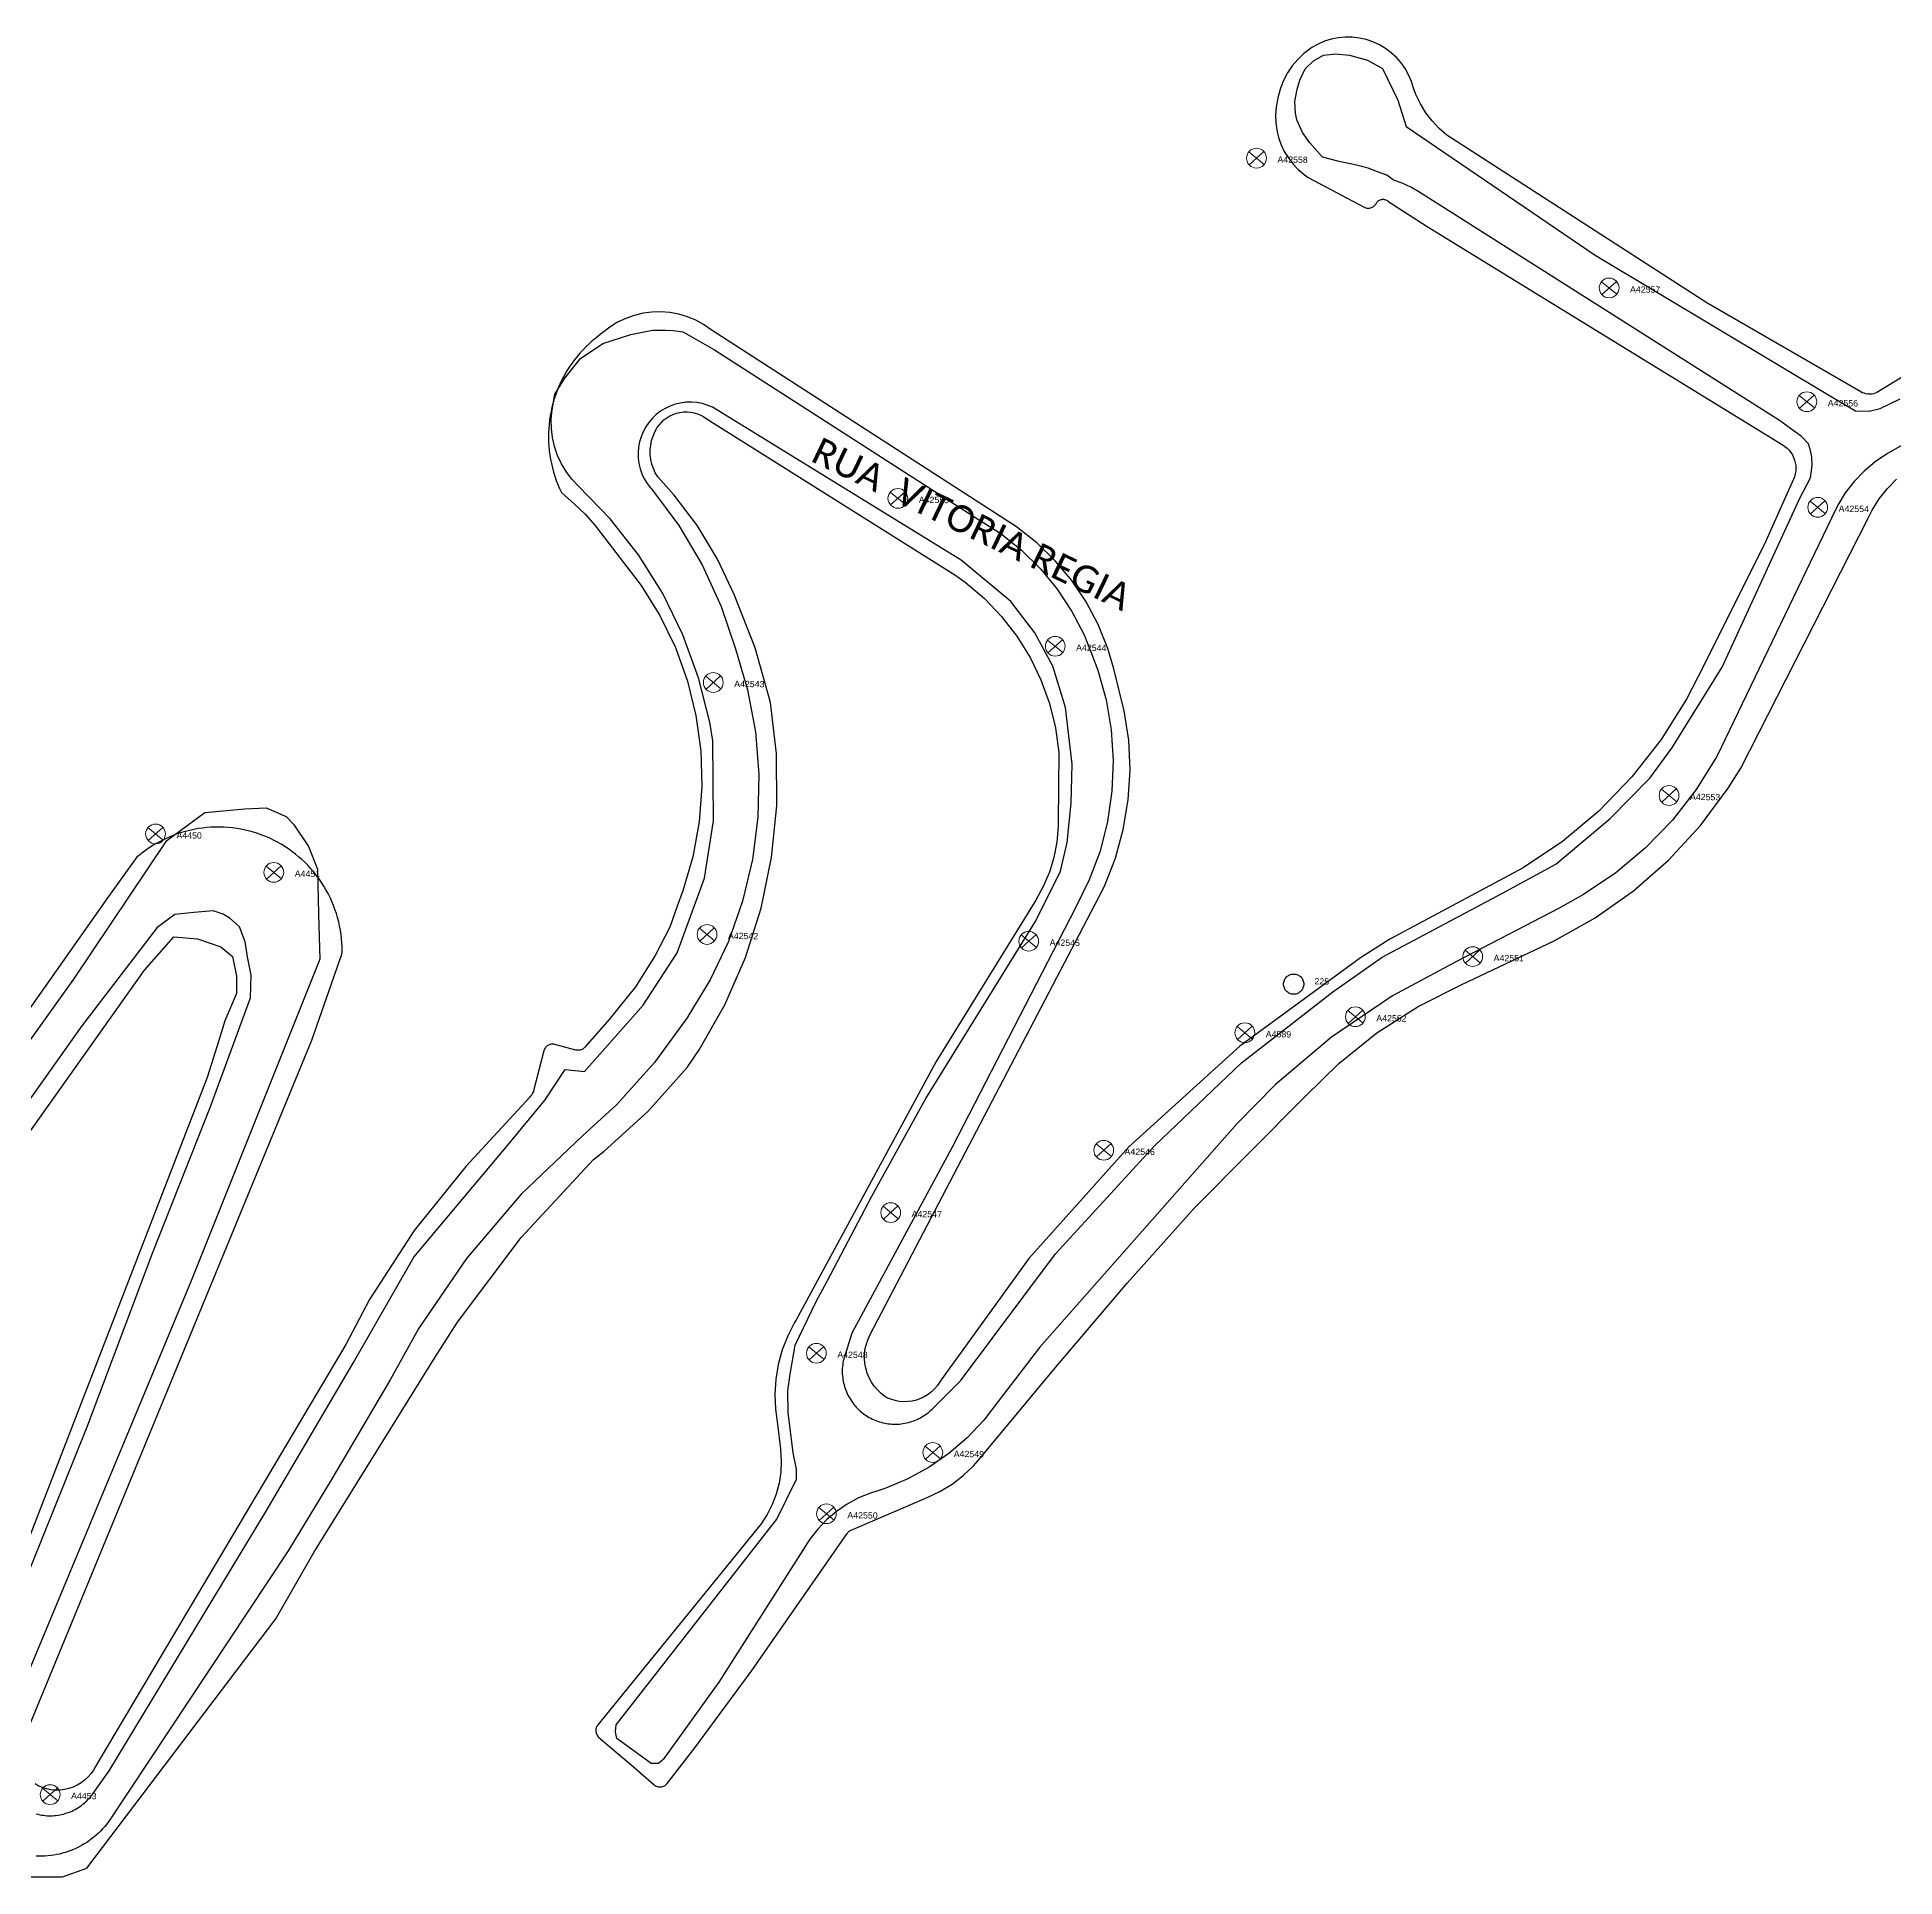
# Model space of a CAD drawing. Header units: millimetres. Extents: x 676447 to 689606, y 7455628 to 7463967.
# Drawn here: x 684648.5 to 684855.3, y 7459117.8 to 7459322.6 of the extents above; entities that cross this region are included whole.
import ezdxf

# ---------------------------------------------------------------- set-up
doc = ezdxf.new("R2010")
doc.units = ezdxf.units.MM
doc.header["$LTSCALE"] = 0.1
doc.header["$MEASUREMENT"] = 0
doc.linetypes.add('PHANTOM2', pattern=[1.25, 0.625, -0.125, 0.125, -0.125, 0.125, -0.125])
doc.layers.add('10.4-Postes', color=1, linetype='Continuous', lineweight=0)
for name, color, linetype in [('Caixas Subterrâneas', 5, 'Continuous'), ('LEGENDAS_INFRAESTRUTURAS', 7, 'Continuous'), ('MUB_MEIOFIO', 7, 'Continuous'), ('MUB_QUADRAS', 7, 'Continuous'), ('MUB_SEGMENTO', 7, 'Continuous'), ('NOS_DE_INFRAESTRUTURA', 7, 'Continuous')]:
    doc.layers.add(name, color=color, linetype=linetype)
doc.styles.add('Legend', font='calibri.ttf')
doc.styles.get("Standard").update_dxf_attribs({"font": 'arial.ttf'})

# ---------------------------------------------------------------- blocks, each defined once
blk = doc.blocks.new('PTPT')
at = {"layer": '10.4-Postes', "color": 1, "linetype": 'PHANTOM2'}
for points in [[(-0.0000079, 0.0000104), (0.0000075, -0.000002)], [(0.000007, 0.0000109), (-0.0000074, -0.0000025)]]:
    blk.add_lwpolyline(points, dxfattribs=at)
at = {"layer": '10.4-Postes', "color": 1}
blk.add_circle((-0.0000002, 0.0000042), 0.00000987, dxfattribs=at)
blk = doc.blocks.new('MHMZ')
at = {"linetype": 'PHANTOM2'}
blk.add_circle((0, 0), 0.0000101, dxfattribs=at)

msp = doc.modelspace()

# ---------------------------------------------------------------- linework, layer by layer
at = {"layer": 'MUB_MEIOFIO', "color": 253, "linetype": 'Continuous'}
for points in [[(684648.38, 7459124.77), (684648.58, 7459124.72), (684648.78, 7459124.67), (684648.98, 7459124.64), (684649.18, 7459124.61), (684649.38, 7459124.58), (684649.58, 7459124.57), (684649.79, 7459124.56), (684649.99, 7459124.56), (684650.19, 7459124.57), (684650.4, 7459124.58), (684650.6, 7459124.6), (684650.8, 7459124.63), (684651, 7459124.66), (684651.2, 7459124.7), (684651.4, 7459124.75), (684651.6, 7459124.8), (684651.79, 7459124.87), (684651.98, 7459124.93), (684652.17, 7459125.01), (684652.36, 7459125.09), (684652.54, 7459125.18), (684652.72, 7459125.27), (684652.9, 7459125.37), (684653.07, 7459125.48), (684653.24, 7459125.59), (684653.41, 7459125.71), (684653.57, 7459125.84), (684653.72, 7459125.97), (684653.88, 7459126.1), (684654.02, 7459126.24), (684654.17, 7459126.39), (684654.3, 7459126.54), (684654.44, 7459126.69), (684654.56, 7459126.85), (684654.68, 7459127.02), (684656.49, 7459129.55), (684673.85, 7459158.27), (684683.69, 7459175.01), (684690.42, 7459186.73), (684700.83, 7459199.18), (684705.02, 7459204.26), (684707.28, 7459207.65), (684709.42, 7459207.42), (684715.93, 7459214.79), (684719.72, 7459220.61), (684722.77, 7459228.93), (684723.79, 7459235.31), (684723.72, 7459244.24), (684723.36, 7459246.29), (684722.12, 7459251.24), (684720.36, 7459256.03), (684718.12, 7459260.61), (684715.41, 7459264.93), (684712.26, 7459268.95), (684708.71, 7459272.61), (684708.01, 7459273.36), (684707.39, 7459274.19), (684706.86, 7459275.07), (684706.42, 7459276), (684706.09, 7459276.98), (684705.85, 7459277.98), (684705.73, 7459279), (684705.71, 7459280.03), (684705.8, 7459281.06), (684706.12, 7459282.83), (684707.22, 7459284.58), (684708.97, 7459286.78), (684711.44, 7459288.46), (684714.57, 7459289.46), (684715.69, 7459289.68), (684716.97, 7459289.94), (684718.47, 7459289.94), (684719.29, 7459289.89), (684720.37, 7459289.74), (684721.04, 7459289.38), (684723.89, 7459287.76), (684753.28, 7459268.88), (684755.77, 7459267.29), (684758.08, 7459265.45), (684760.18, 7459263.37), (684762.05, 7459261.09), (684763.68, 7459258.63), (684765.04, 7459256.01), (684765.87, 7459253.96), (684766.57, 7459252.08), (684767.49, 7459248.8), (684768.06, 7459245.44), (684768.28, 7459242.04), (684768.14, 7459238.63), (684767.65, 7459235.26), (684766.81, 7459231.95), (684765.62, 7459228.76), (684764.11, 7459225.7), (684750.3, 7459198.92), (684739.19, 7459178.3), (684738.23, 7459175.17), (684738.19, 7459174.97), (684738.16, 7459174.77), (684738.14, 7459174.56), (684738.12, 7459174.36), (684738.12, 7459174.15), (684738.12, 7459173.95), (684738.12, 7459173.74), (684738.14, 7459173.54), (684738.16, 7459173.34), (684738.18, 7459173.13), (684738.22, 7459172.93), (684738.26, 7459172.73), (684738.31, 7459172.53), (684738.36, 7459172.33), (684738.43, 7459172.14), (684738.5, 7459171.95), (684738.57, 7459171.76), (684738.66, 7459171.57), (684738.74, 7459171.38), (684738.84, 7459171.2), (684738.94, 7459171.03), (684739.05, 7459170.85), (684739.16, 7459170.68), (684739.28, 7459170.51), (684739.41, 7459170.35), (684739.54, 7459170.2), (684739.67, 7459170.04), (684739.82, 7459169.89), (684739.96, 7459169.75), (684740.11, 7459169.61), (684740.27, 7459169.48), (684740.43, 7459169.35), (684740.6, 7459169.23), (684740.77, 7459169.12), (684740.94, 7459169.01), (684741.12, 7459168.9), (684741.3, 7459168.81), (684741.48, 7459168.72), (684741.67, 7459168.63), (684741.86, 7459168.55), (684742.05, 7459168.48), (684742.24, 7459168.42), (684742.44, 7459168.36), (684742.64, 7459168.31), (684742.84, 7459168.27), (684743.04, 7459168.23), (684743.24, 7459168.2), (684743.44, 7459168.18), (684743.65, 7459168.16), (684743.85, 7459168.15), (684744.06, 7459168.15), (684744.26, 7459168.16), (684744.47, 7459168.17), (684744.67, 7459168.19), (684744.87, 7459168.22), (684745.08, 7459168.25), (684745.28, 7459168.29), (684745.48, 7459168.34), (684745.67, 7459168.4), (684745.87, 7459168.46), (684746.06, 7459168.53), (684746.25, 7459168.6), (684746.44, 7459168.68), (684746.62, 7459168.77), (684746.81, 7459168.87), (684746.98, 7459168.97), (684747.16, 7459169.08), (684747.33, 7459169.19), (684747.5, 7459169.31), (684747.66, 7459169.43), (684747.82, 7459169.56), (684747.97, 7459169.7), (684748.12, 7459169.84), (684751.29, 7459172.97), (684761.84, 7459187.11), (684772.86, 7459199.13), (684782.56, 7459208.37), (684792.74, 7459216.29), (684798.22, 7459220.15), (684811.62, 7459227.26), (684817.56, 7459230.48), (684823.6, 7459235.56), (684828.01, 7459240.06), (684830.49, 7459243.42), (684836.07, 7459252.41), (684844.72, 7459271.24), (684845.92, 7459273.5), (684846.11, 7459274.87), (684846.06, 7459275.79), (684845.92, 7459276.53), (684845.69, 7459277.27), (684844.91, 7459278.09), (684842.47, 7459279.88), (684802.3, 7459305.35), (684801.41, 7459305.87), (684800.46, 7459306.29), (684799.48, 7459306.62), (684798.76, 7459307.2), (684797.69, 7459307.57), (684796.68, 7459307.99), (684795.37, 7459308.31), (684793.44, 7459308.73), (684791.59, 7459309.19), (684790.16, 7459310.81), (684789.37, 7459311.96), (684788.72, 7459313.35), (684788.59, 7459314.09), (684788.49, 7459315.38), (684788.77, 7459316.77), (684789.05, 7459317.78), (684789.65, 7459319.03), (684790.58, 7459319.91), (684791.68, 7459320.56), (684793.07, 7459320.7), (684794.59, 7459320.56), (684796.58, 7459320), (684798.25, 7459319.08), (684799.96, 7459315.56), (684800.89, 7459312.61), (684821.92, 7459298.29), (684848.39, 7459282.43), (684850.94, 7459280.96), (684852.46, 7459280.91), (684853.66, 7459281.23), (684855.88, 7459282.3)], [(684865.85, 7459282.58), (684854.73, 7459276.36), (684854.47, 7459276.2), (684853.13, 7459275.3), (684851.9, 7459274.26), (684850.78, 7459273.1), (684849.79, 7459271.83), (684848.94, 7459270.46), (684848.24, 7459269.01), (684835.49, 7459242.49), (684833.2, 7459238.82), (684830.54, 7459235.41), (684827.54, 7459232.3), (684824.23, 7459229.52), (684820.65, 7459227.1), (684817.94, 7459225.6), (684806.59, 7459219.71), (684799.37, 7459215.84), (684792.6, 7459211.23), (684786.35, 7459205.95), (684782.08, 7459201.61), (684760.08, 7459176.69), (684753.87, 7459168.61), (684752.03, 7459166.65), (684749.99, 7459164.9), (684747.79, 7459163.36), (684745.43, 7459162.07), (684742.95, 7459161.03), (684742.31, 7459160.81), (684741.26, 7459160.49), (684739.93, 7459159.94), (684738.66, 7459159.26), (684737.47, 7459158.45), (684736.37, 7459157.52), (684735.38, 7459156.48), (684734.5, 7459155.34), (684724.36, 7459139.43), (684718.19, 7459130.84), (684717.67, 7459130.39), (684716.84, 7459130.39), (684713, 7459133.17), (684712.85, 7459133.92), (684712.93, 7459134.67), (684730.82, 7459157.58), (684733, 7459162.03), (684733, 7459163.15), (684732.63, 7459164.96), (684732.1, 7459169.46), (684732.04, 7459171.88), (684732.33, 7459173.73), (684732.88, 7459176.93), (684735.22, 7459181.81), (684736.42, 7459184.07), (684741.42, 7459193.53), (684747.41, 7459204.4), (684759.65, 7459224.19), (684762.42, 7459229.72), (684763.16, 7459232.91), (684763.59, 7459237.27), (684763.7, 7459241.63), (684762.95, 7459247.95), (684761.57, 7459252.52), (684759.55, 7459256.24), (684756.88, 7459259.75), (684751.34, 7459264.34), (684723.65, 7459281.36), (684723.09, 7459281.59), (684722.51, 7459281.76), (684721.92, 7459281.88), (684721.31, 7459281.92), (684720.71, 7459281.91), (684720.11, 7459281.83), (684719.52, 7459281.69), (684718.95, 7459281.49), (684718.4, 7459281.23), (684717.89, 7459280.91), (684717.4, 7459280.54), (684716.97, 7459280.13), (684716.57, 7459279.67), (684716.23, 7459279.17), (684715.94, 7459278.64), (684715.71, 7459278.08), (684715.53, 7459277.5), (684715.42, 7459276.9), (684715.38, 7459276.3), (684715.39, 7459275.7), (684715.47, 7459275.1), (684715.61, 7459274.51), (684715.81, 7459273.94), (684716.07, 7459273.39), (684716.39, 7459272.87), (684716.75, 7459272.39), (684716.86, 7459272.27), (684719.9, 7459268.19), (684722.5, 7459263.81), (684724.62, 7459259.18), (684726.22, 7459254.46), (684727.58, 7459249.9), (684728.46, 7459245.23), (684728.84, 7459240.49), (684728.73, 7459235.73), (684728.12, 7459231.02), (684727.02, 7459226.39), (684725.44, 7459221.9), (684723.41, 7459217.6), (684720.93, 7459213.54), (684720.91, 7459213.51), (684717.21, 7459208.42), (684713, 7459203.74), (684709.16, 7459200.22), (684702.36, 7459193.74), (684696.28, 7459186.58), (684690.98, 7459178.83), (684687.76, 7459173.08), (684681.14, 7459161.82), (684676.43, 7459154.06), (684656.58, 7459124.12), (684656.39, 7459123.85), (684656.19, 7459123.59), (684655.98, 7459123.33), (684655.76, 7459123.09), (684655.53, 7459122.85), (684655.29, 7459122.62), (684655.05, 7459122.4), (684654.79, 7459122.18), (684654.53, 7459121.98), (684654.27, 7459121.78), (684654, 7459121.6), (684653.72, 7459121.42), (684653.43, 7459121.26), (684653.14, 7459121.1), (684652.84, 7459120.95), (684652.54, 7459120.82), (684652.24, 7459120.69), (684651.93, 7459120.58), (684651.61, 7459120.48), (684651.3, 7459120.38), (684650.98, 7459120.3), (684650.65, 7459120.23), (684650.33, 7459120.17), (684650, 7459120.13), (684649.67, 7459120.09), (684649.34, 7459120.07), (684649.01, 7459120.05), (684648.68, 7459120.05), (684648.35, 7459120.06)], [(684637.5, 7459196.66), (684652.55, 7459217.7), (684662.92, 7459233.13), (684667.16, 7459236.24), (684671.59, 7459236.64), (684673.96, 7459236.77), (684676.19, 7459235.8), (684677.02, 7459234.96), (684678.69, 7459232.46), (684679.67, 7459229.95), (684679.81, 7459224.94), (684679.95, 7459219.92), (684665.61, 7459184.1), (684645.1, 7459134.8)], [(684646.7, 7459149.59), (684654.03, 7459167.86), (684661.31, 7459187.18), (684667.72, 7459203.41), (684672.24, 7459215.62), (684672.29, 7459218.14), (684671.91, 7459220.18), (684671.62, 7459221.84), (684671.01, 7459223.5), (684669.96, 7459224.45), (684669.2, 7459224.93), (684668.06, 7459225.31), (684665.92, 7459225.12), (684663.82, 7459224.88), (684661.83, 7459223.46), (684653.45, 7459212.5), (684643.82, 7459199)]]:
    msp.add_lwpolyline(points, dxfattribs=at)
at = {"layer": 'MUB_MEIOFIO', "linetype": 'Continuous'}
for points in [[(684648.38, 7459124.77), (684648.58, 7459124.72), (684648.78, 7459124.67), (684648.98, 7459124.64), (684649.18, 7459124.61), (684649.38, 7459124.58), (684649.58, 7459124.57), (684649.79, 7459124.56), (684649.99, 7459124.56), (684650.19, 7459124.57), (684650.4, 7459124.58), (684650.6, 7459124.6), (684650.8, 7459124.63), (684651, 7459124.66), (684651.2, 7459124.7), (684651.4, 7459124.75), (684651.6, 7459124.8), (684651.79, 7459124.87), (684651.98, 7459124.93), (684652.17, 7459125.01), (684652.36, 7459125.09), (684652.54, 7459125.18), (684652.72, 7459125.27), (684652.9, 7459125.37), (684653.07, 7459125.48), (684653.24, 7459125.59), (684653.41, 7459125.71), (684653.57, 7459125.84), (684653.72, 7459125.97), (684653.88, 7459126.1), (684654.02, 7459126.24), (684654.17, 7459126.39), (684654.3, 7459126.54), (684654.44, 7459126.69), (684654.56, 7459126.85), (684654.68, 7459127.02), (684656.49, 7459129.55), (684673.85, 7459158.27), (684683.69, 7459175.01), (684690.42, 7459186.73), (684700.83, 7459199.18), (684705.02, 7459204.26), (684707.28, 7459207.65), (684709.42, 7459207.42), (684715.93, 7459214.79), (684719.72, 7459220.61), (684722.77, 7459228.93), (684723.79, 7459235.31), (684723.72, 7459244.24), (684723.36, 7459246.29), (684722.12, 7459251.24), (684720.36, 7459256.03), (684718.12, 7459260.61), (684715.41, 7459264.93), (684712.26, 7459268.95), (684708.71, 7459272.61), (684708.01, 7459273.36), (684707.39, 7459274.19), (684706.86, 7459275.07), (684706.42, 7459276), (684706.09, 7459276.98), (684705.85, 7459277.98), (684705.73, 7459279), (684705.71, 7459280.03), (684705.8, 7459281.06), (684706.12, 7459282.83), (684707.22, 7459284.58), (684708.97, 7459286.78), (684711.44, 7459288.46), (684714.57, 7459289.46), (684715.69, 7459289.68), (684716.97, 7459289.94), (684718.47, 7459289.94), (684719.29, 7459289.89), (684720.37, 7459289.74), (684721.04, 7459289.38), (684723.89, 7459287.76), (684753.28, 7459268.88), (684755.77, 7459267.29), (684758.08, 7459265.45), (684760.18, 7459263.37), (684762.05, 7459261.09), (684763.68, 7459258.63), (684765.04, 7459256.01), (684765.87, 7459253.96), (684766.57, 7459252.08), (684767.49, 7459248.8), (684768.06, 7459245.44), (684768.28, 7459242.04), (684768.14, 7459238.63), (684767.65, 7459235.26), (684766.81, 7459231.95), (684765.62, 7459228.76), (684764.11, 7459225.7), (684750.3, 7459198.92), (684739.19, 7459178.3), (684738.23, 7459175.17), (684738.19, 7459174.97), (684738.16, 7459174.77), (684738.14, 7459174.56), (684738.12, 7459174.36), (684738.12, 7459174.15), (684738.12, 7459173.95), (684738.12, 7459173.74), (684738.14, 7459173.54), (684738.16, 7459173.34), (684738.18, 7459173.13), (684738.22, 7459172.93), (684738.26, 7459172.73), (684738.31, 7459172.53), (684738.36, 7459172.33), (684738.43, 7459172.14), (684738.5, 7459171.95), (684738.57, 7459171.76), (684738.66, 7459171.57), (684738.74, 7459171.38), (684738.84, 7459171.2), (684738.94, 7459171.03), (684739.05, 7459170.85), (684739.16, 7459170.68), (684739.28, 7459170.51), (684739.41, 7459170.35), (684739.54, 7459170.2), (684739.67, 7459170.04), (684739.82, 7459169.89), (684739.96, 7459169.75), (684740.11, 7459169.61), (684740.27, 7459169.48), (684740.43, 7459169.35), (684740.6, 7459169.23), (684740.77, 7459169.12), (684740.94, 7459169.01), (684741.12, 7459168.9), (684741.3, 7459168.81), (684741.48, 7459168.72), (684741.67, 7459168.63), (684741.86, 7459168.55), (684742.05, 7459168.48), (684742.24, 7459168.42), (684742.44, 7459168.36), (684742.64, 7459168.31), (684742.84, 7459168.27), (684743.04, 7459168.23), (684743.24, 7459168.2), (684743.44, 7459168.18), (684743.65, 7459168.16), (684743.85, 7459168.15), (684744.06, 7459168.15), (684744.26, 7459168.16), (684744.47, 7459168.17), (684744.67, 7459168.19), (684744.87, 7459168.22), (684745.08, 7459168.25), (684745.28, 7459168.29), (684745.48, 7459168.34), (684745.67, 7459168.4), (684745.87, 7459168.46), (684746.06, 7459168.53), (684746.25, 7459168.6), (684746.44, 7459168.68), (684746.62, 7459168.77), (684746.81, 7459168.87), (684746.98, 7459168.97), (684747.16, 7459169.08), (684747.33, 7459169.19), (684747.5, 7459169.31), (684747.66, 7459169.43), (684747.82, 7459169.56), (684747.97, 7459169.7), (684748.12, 7459169.84), (684751.29, 7459172.97), (684761.84, 7459187.11), (684772.86, 7459199.13), (684782.56, 7459208.37), (684792.74, 7459216.29), (684798.22, 7459220.15), (684811.62, 7459227.26), (684817.56, 7459230.48), (684823.6, 7459235.56), (684828.01, 7459240.06), (684830.49, 7459243.42), (684836.07, 7459252.41), (684844.72, 7459271.24), (684845.92, 7459273.5), (684846.11, 7459274.87), (684846.06, 7459275.79), (684845.92, 7459276.53), (684845.69, 7459277.27), (684844.91, 7459278.09), (684842.47, 7459279.88), (684802.3, 7459305.35), (684801.41, 7459305.87), (684800.46, 7459306.29), (684799.48, 7459306.62), (684798.76, 7459307.2), (684797.69, 7459307.57), (684796.68, 7459307.99), (684795.37, 7459308.31), (684793.44, 7459308.73), (684791.59, 7459309.19), (684790.16, 7459310.81), (684789.37, 7459311.96), (684788.72, 7459313.35), (684788.59, 7459314.09), (684788.49, 7459315.38), (684788.77, 7459316.77), (684789.05, 7459317.78), (684789.65, 7459319.03), (684790.58, 7459319.91), (684791.68, 7459320.56), (684793.07, 7459320.7), (684794.59, 7459320.56), (684796.58, 7459320), (684798.25, 7459319.08), (684799.96, 7459315.56), (684800.89, 7459312.61), (684821.92, 7459298.29), (684848.39, 7459282.43), (684850.94, 7459280.96), (684852.46, 7459280.91), (684853.66, 7459281.23), (684855.88, 7459282.3)], [(684865.85, 7459282.58), (684854.73, 7459276.36), (684854.47, 7459276.2), (684853.13, 7459275.3), (684851.9, 7459274.26), (684850.78, 7459273.1), (684849.79, 7459271.83), (684848.94, 7459270.46), (684848.24, 7459269.01), (684835.49, 7459242.49), (684833.2, 7459238.82), (684830.54, 7459235.41), (684827.54, 7459232.3), (684824.23, 7459229.52), (684820.65, 7459227.1), (684817.94, 7459225.6), (684806.59, 7459219.71), (684799.37, 7459215.84), (684792.6, 7459211.23), (684786.35, 7459205.95), (684782.08, 7459201.61), (684760.08, 7459176.69), (684753.87, 7459168.61), (684752.03, 7459166.65), (684749.99, 7459164.9), (684747.79, 7459163.36), (684745.43, 7459162.07), (684742.95, 7459161.03), (684742.31, 7459160.81), (684741.26, 7459160.49), (684739.93, 7459159.94), (684738.66, 7459159.26), (684737.47, 7459158.45), (684736.37, 7459157.52), (684735.38, 7459156.48), (684734.5, 7459155.34), (684724.36, 7459139.43), (684718.19, 7459130.84), (684717.67, 7459130.39), (684716.84, 7459130.39), (684713, 7459133.17), (684712.85, 7459133.92), (684712.93, 7459134.67), (684730.82, 7459157.58), (684733, 7459162.03), (684733, 7459163.15), (684732.63, 7459164.96), (684732.1, 7459169.46), (684732.04, 7459171.88), (684732.33, 7459173.73), (684732.88, 7459176.93), (684735.22, 7459181.81), (684736.42, 7459184.07), (684741.42, 7459193.53), (684747.41, 7459204.4), (684759.65, 7459224.19), (684762.42, 7459229.72), (684763.16, 7459232.91), (684763.59, 7459237.27), (684763.7, 7459241.63), (684762.95, 7459247.95), (684761.57, 7459252.52), (684759.55, 7459256.24), (684756.88, 7459259.75), (684751.34, 7459264.34), (684723.65, 7459281.36), (684723.09, 7459281.59), (684722.51, 7459281.76), (684721.92, 7459281.88), (684721.31, 7459281.92), (684720.71, 7459281.91), (684720.11, 7459281.83), (684719.52, 7459281.69), (684718.95, 7459281.49), (684718.4, 7459281.23), (684717.89, 7459280.91), (684717.4, 7459280.54), (684716.97, 7459280.13), (684716.57, 7459279.67), (684716.23, 7459279.17), (684715.94, 7459278.64), (684715.71, 7459278.08), (684715.53, 7459277.5), (684715.42, 7459276.9), (684715.38, 7459276.3), (684715.39, 7459275.7), (684715.47, 7459275.1), (684715.61, 7459274.51), (684715.81, 7459273.94), (684716.07, 7459273.39), (684716.39, 7459272.87), (684716.75, 7459272.39), (684716.86, 7459272.27), (684719.9, 7459268.19), (684722.5, 7459263.81), (684724.62, 7459259.18), (684726.22, 7459254.46), (684727.58, 7459249.9), (684728.46, 7459245.23), (684728.84, 7459240.49), (684728.73, 7459235.73), (684728.12, 7459231.02), (684727.02, 7459226.39), (684725.44, 7459221.9), (684723.41, 7459217.6), (684720.93, 7459213.54), (684720.91, 7459213.51), (684717.21, 7459208.42), (684713, 7459203.74), (684709.16, 7459200.22), (684702.36, 7459193.74), (684696.28, 7459186.58), (684690.98, 7459178.83), (684687.76, 7459173.08), (684681.14, 7459161.82), (684676.43, 7459154.06), (684656.58, 7459124.12), (684656.39, 7459123.85), (684656.19, 7459123.59), (684655.98, 7459123.33), (684655.76, 7459123.09), (684655.53, 7459122.85), (684655.29, 7459122.62), (684655.05, 7459122.4), (684654.79, 7459122.18), (684654.53, 7459121.98), (684654.27, 7459121.78), (684654, 7459121.6), (684653.72, 7459121.42), (684653.43, 7459121.26), (684653.14, 7459121.1), (684652.84, 7459120.95), (684652.54, 7459120.82), (684652.24, 7459120.69), (684651.93, 7459120.58), (684651.61, 7459120.48), (684651.3, 7459120.38), (684650.98, 7459120.3), (684650.65, 7459120.23), (684650.33, 7459120.17), (684650, 7459120.13), (684649.67, 7459120.09), (684649.34, 7459120.07), (684649.01, 7459120.05), (684648.68, 7459120.05), (684648.35, 7459120.06)], [(684637.5, 7459196.66), (684652.55, 7459217.7), (684662.92, 7459233.13), (684667.16, 7459236.24), (684671.59, 7459236.64), (684673.96, 7459236.77), (684676.19, 7459235.8), (684677.02, 7459234.96), (684678.69, 7459232.46), (684679.67, 7459229.95), (684679.81, 7459224.94), (684679.95, 7459219.92), (684665.61, 7459184.1), (684645.1, 7459134.8)], [(684646.7, 7459149.59), (684654.03, 7459167.86), (684661.31, 7459187.18), (684667.72, 7459203.41), (684672.24, 7459215.62), (684672.29, 7459218.14), (684671.91, 7459220.18), (684671.62, 7459221.84), (684671.01, 7459223.5), (684669.96, 7459224.45), (684669.2, 7459224.93), (684668.06, 7459225.31), (684665.92, 7459225.12), (684663.82, 7459224.88), (684661.83, 7459223.46), (684653.45, 7459212.5), (684643.82, 7459199)]]:
    msp.add_lwpolyline(points, dxfattribs=at)
at = {"layer": 'MUB_QUADRAS', "linetype": 'Continuous'}
for points in [[(684853.31, 7459282.99), (684853.12, 7459282.91), (684852.91, 7459282.86), (684852.71, 7459282.82), (684852.5, 7459282.81), (684852.29, 7459282.82), (684852.08, 7459282.86), (684851.88, 7459282.91), (684851.68, 7459282.98), (684851.5, 7459283.08), (684834.56, 7459292.86), (684834.48, 7459292.91), (684805.44, 7459311.65), (684804.57, 7459312.4), (684803.78, 7459313.24), (684803.08, 7459314.15), (684802.48, 7459315.14), (684801.98, 7459316.18), (684801.72, 7459316.89), (684801.49, 7459317.64), (684801.17, 7459318.37), (684800.79, 7459319.06), (684800.33, 7459319.7), (684799.81, 7459320.29), (684799.23, 7459320.83), (684798.6, 7459321.3), (684797.92, 7459321.7), (684797.2, 7459322.03), (684796.46, 7459322.28), (684795.69, 7459322.46), (684794.9, 7459322.55), (684794.11, 7459322.56), (684793.33, 7459322.49), (684792.55, 7459322.33), (684791.8, 7459322.1), (684791.08, 7459321.78), (684790.39, 7459321.4), (684789.75, 7459320.94), (684789.5, 7459320.74), (684788.82, 7459320.08), (684788.22, 7459319.36), (684787.69, 7459318.58), (684787.25, 7459317.74), (684786.9, 7459316.87), (684786.64, 7459315.96), (684786.56, 7459315.59), (684786.41, 7459314.75), (684786.34, 7459313.91), (684786.37, 7459313.06), (684786.48, 7459312.22), (684786.68, 7459311.39), (684786.97, 7459310.59), (684787.33, 7459309.83), (684787.78, 7459309.11), (684788.3, 7459308.43), (684788.88, 7459307.82), (684789.53, 7459307.27), (684789.98, 7459306.95), (684796.21, 7459303.64), (684796.31, 7459303.59), (684796.41, 7459303.56), (684796.51, 7459303.53), (684796.61, 7459303.52), (684796.72, 7459303.52), (684796.82, 7459303.53), (684796.93, 7459303.55), (684797.03, 7459303.58), (684797.12, 7459303.62), (684797.21, 7459303.67), (684797.3, 7459303.73), (684797.38, 7459303.8), (684797.45, 7459303.88), (684797.51, 7459303.96), (684797.57, 7459304.05), (684797.58, 7459304.08), (684797.61, 7459304.13), (684797.66, 7459304.2), (684797.72, 7459304.27), (684797.79, 7459304.32), (684797.86, 7459304.37), (684797.93, 7459304.42), (684798.01, 7459304.45), (684798.1, 7459304.48), (684798.18, 7459304.5), (684798.27, 7459304.51), (684798.36, 7459304.51), (684798.45, 7459304.5), (684798.53, 7459304.48), (684798.62, 7459304.45), (684798.7, 7459304.41), (684798.77, 7459304.37), (684798.84, 7459304.32), (684798.85, 7459304.31), (684803.24, 7459301.49), (684842.86, 7459277.12), (684843.05, 7459276.99), (684843.3, 7459276.79), (684843.52, 7459276.57), (684843.72, 7459276.32), (684843.89, 7459276.06), (684844.03, 7459275.78), (684844.14, 7459275.48), (684844.22, 7459275.18), (684844.27, 7459274.87), (684844.29, 7459274.56), (684844.27, 7459274.24), (684844.22, 7459273.93), (684844.14, 7459273.63), (684844.02, 7459273.34), (684840.76, 7459266.06), (684833.42, 7459251.39), (684832.11, 7459248.86), (684829.3, 7459244.37), (684826.03, 7459240.21), (684822.35, 7459236.41), (684818.3, 7459233.02), (684813.91, 7459230.07), (684799.09, 7459222.13), (684795.82, 7459220.05), (684782.36, 7459210.22), (684770, 7459199.03), (684758.88, 7459186.61), (684749.12, 7459173.1), (684748.98, 7459172.85), (684748.7, 7459172.45), (684748.39, 7459172.09), (684748.04, 7459171.75), (684747.66, 7459171.46), (684747.25, 7459171.21), (684746.82, 7459171), (684746.36, 7459170.84), (684745.9, 7459170.73), (684745.42, 7459170.67), (684744.94, 7459170.65), (684744.46, 7459170.69), (684743.99, 7459170.78), (684743.52, 7459170.92), (684743.08, 7459171.1), (684742.86, 7459171.25), (684742.43, 7459171.58), (684742.03, 7459171.97), (684741.67, 7459172.39), (684741.35, 7459172.84), (684741.09, 7459173.33), (684740.88, 7459173.84), (684740.73, 7459174.37), (684740.63, 7459174.92), (684740.58, 7459175.47), (684740.6, 7459176.02), (684740.67, 7459176.57), (684740.8, 7459177.11), (684740.99, 7459177.63), (684741.23, 7459178.13), (684766.25, 7459225.96), (684767.3, 7459228.06), (684768.52, 7459231.15), (684769.4, 7459234.36), (684769.95, 7459237.64), (684770.15, 7459240.96), (684770, 7459244.28), (684769.51, 7459247.57), (684768.35, 7459252.24), (684767.68, 7459254.5), (684766.61, 7459257.16), (684765.26, 7459259.69), (684763.66, 7459262.07), (684761.82, 7459264.27), (684759.76, 7459266.26), (684757.5, 7459268.03), (684723.51, 7459289.99), (684722.68, 7459290.56), (684721.8, 7459291.04), (684720.87, 7459291.42), (684719.91, 7459291.71), (684718.93, 7459291.89), (684717.92, 7459291.97), (684716.92, 7459291.95), (684715.93, 7459291.82), (684714.95, 7459291.58), (684714, 7459291.25), (684713.1, 7459290.82), (684712.24, 7459290.29), (684711.44, 7459289.68), (684711.16, 7459289.44), (684710.66, 7459289.05), (684710.28, 7459288.74), (684709.92, 7459288.42), (684709.57, 7459288.08), (684709.23, 7459287.73), (684708.9, 7459287.37), (684708.58, 7459287), (684708.28, 7459286.61), (684707.99, 7459286.22), (684707.72, 7459285.82), (684707.46, 7459285.41), (684707.21, 7459284.99), (684706.98, 7459284.56), (684706.76, 7459284.12), (684706.56, 7459283.68), (684706.38, 7459283.22), (684706.21, 7459282.77), (684706.05, 7459282.31), (684705.91, 7459281.84), (684705.79, 7459281.37), (684705.69, 7459280.89), (684705.6, 7459280.41), (684705.52, 7459279.93), (684705.47, 7459279.44), (684705.43, 7459278.96), (684705.41, 7459278.47), (684705.4, 7459277.98), (684705.41, 7459277.49), (684705.44, 7459277.01), (684705.49, 7459276.52), (684705.55, 7459276.04), (684705.63, 7459275.56), (684705.73, 7459275.08), (684705.84, 7459274.6), (684705.97, 7459274.13), (684706.11, 7459273.67), (684706.27, 7459273.21), (684706.45, 7459272.75), (684706.64, 7459272.31), (684706.85, 7459271.86), (684708.3, 7459270.56), (684709.5, 7459269.45), (684710.58, 7459268.23), (684710.94, 7459267.76), (684715.72, 7459261.53), (684717.81, 7459258.17), (684719.53, 7459254.6), (684720.87, 7459250.88), (684721.82, 7459247.03), (684722.35, 7459243.11), (684722.48, 7459239.15), (684722.19, 7459235.2), (684721.49, 7459231.31), (684720.38, 7459227.51), (684719.75, 7459225.82), (684718.91, 7459223.49), (684717.28, 7459220.32), (684715.08, 7459216.84), (684712.16, 7459213.2), (684709.46, 7459210.11), (684709.39, 7459210.03), (684709.31, 7459209.97), (684709.22, 7459209.91), (684709.13, 7459209.86), (684709.03, 7459209.82), (684708.93, 7459209.79), (684708.83, 7459209.77), (684708.72, 7459209.77), (684708.62, 7459209.77), (684708.51, 7459209.79), (684708.45, 7459209.8), (684706.12, 7459210.42), (684706.01, 7459210.44), (684705.91, 7459210.45), (684705.8, 7459210.45), (684705.7, 7459210.44), (684705.6, 7459210.42), (684705.5, 7459210.39), (684705.4, 7459210.34), (684705.31, 7459210.29), (684705.23, 7459210.23), (684705.15, 7459210.16), (684705.08, 7459210.08), (684705.02, 7459210), (684704.97, 7459209.91), (684704.92, 7459209.81), (684704.89, 7459209.71), (684704.89, 7459209.7), (684703.79, 7459205.4), (684703.72, 7459205.2), (684703.64, 7459205.01), (684703.54, 7459204.82), (684703.42, 7459204.65), (684703.32, 7459204.54), (684696.22, 7459196.83), (684690.46, 7459189.71), (684685.49, 7459182.03), (684682.83, 7459177.04), (684655, 7459130.1), (684654.98, 7459130.06), (684654.74, 7459129.63), (684654.45, 7459129.22), (684654.12, 7459128.85), (684653.76, 7459128.51), (684653.36, 7459128.21), (684652.93, 7459127.96), (684652.47, 7459127.75), (684652, 7459127.59), (684651.51, 7459127.48), (684651.02, 7459127.42), (684650.52, 7459127.41), (684650.02, 7459127.46), (684649.53, 7459127.55), (684649.06, 7459127.7), (684648.6, 7459127.9), (684648.59, 7459127.91), (684648.24, 7459128.13)], [(684857.44, 7459285.53), (684853.31, 7459282.99)], [(684646.95, 7459117.76), (684648.69, 7459117.76), (684651.3, 7459117.76), (684654.01, 7459118.72), (684675.05, 7459146.5), (684679.28, 7459153.85), (684692.71, 7459175.51), (684695.28, 7459179.51), (684702.37, 7459188.95), (684710.41, 7459197.6), (684711.61, 7459198.55), (684716.48, 7459202.95), (684720.86, 7459207.84), (684722.18, 7459209.81), (684725.03, 7459214.82), (684727.34, 7459220.11), (684729.09, 7459225.6), (684730.25, 7459231.25), (684730.82, 7459236.99), (684730.78, 7459242.76), (684730.14, 7459248.49), (684728.43, 7459254.59), (684726.08, 7459260.53), (684724.24, 7459264.44), (684722, 7459268.14), (684719.38, 7459271.59), (684717.57, 7459273.6), (684717.3, 7459274.05), (684717.08, 7459274.54), (684716.92, 7459275.04), (684716.8, 7459275.55), (684716.74, 7459276.08), (684716.74, 7459276.6), (684716.79, 7459277.13), (684716.89, 7459277.65), (684717.05, 7459278.15), (684717.26, 7459278.63), (684717.52, 7459279.09), (684717.71, 7459279.37), (684717.97, 7459279.67), (684718.26, 7459279.95), (684718.57, 7459280.19), (684718.91, 7459280.39), (684719.27, 7459280.57), (684719.65, 7459280.7), (684720.03, 7459280.79), (684720.43, 7459280.84), (684720.83, 7459280.85), (684721.22, 7459280.82), (684721.61, 7459280.75), (684721.99, 7459280.63), (684722.36, 7459280.48), (684722.71, 7459280.29), (684722.97, 7459280.12), (684750.66, 7459262.71), (684751.81, 7459261.88), (684753.94, 7459260.08), (684755.86, 7459258.07), (684757.56, 7459255.87), (684759.03, 7459253.51), (684760.23, 7459251), (684761.17, 7459248.38), (684761.84, 7459245.68), (684762.21, 7459242.92), (684762.16, 7459235.22), (684762.15, 7459234.69), (684762, 7459232.96), (684761.67, 7459231.25), (684761.17, 7459229.59), (684760.49, 7459227.99), (684759.65, 7459226.47), (684748.57, 7459208.54), (684732.96, 7459179.71), (684732.81, 7459179.46), (684732.04, 7459177.98), (684731.43, 7459176.42), (684730.98, 7459174.81), (684730.7, 7459173.16), (684730.6, 7459171.49), (684730.67, 7459169.82), (684730.92, 7459168.17), (684731.24, 7459165.4), (684731.25, 7459165.3), (684731.32, 7459164.05), (684731.26, 7459162.81), (684731.07, 7459161.57), (684730.75, 7459160.37), (684730.31, 7459159.2), (684729.75, 7459158.09), (684729.07, 7459157.04), (684710.89, 7459134.68), (684710.85, 7459134.62), (684710.79, 7459134.53), (684710.75, 7459134.44), (684710.71, 7459134.34), (684710.69, 7459134.24), (684710.67, 7459134.13), (684710.67, 7459134.03), (684710.68, 7459133.92), (684710.7, 7459133.82), (684710.73, 7459133.72), (684710.77, 7459133.62), (684710.82, 7459133.53), (684710.87, 7459133.44), (684710.94, 7459133.36), (684711.02, 7459133.29), (684714.82, 7459130.04), (684717.18, 7459128.01), (684717.22, 7459127.97), (684717.31, 7459127.91), (684717.4, 7459127.86), (684717.5, 7459127.82), (684717.6, 7459127.79), (684717.7, 7459127.77), (684717.8, 7459127.77), (684717.91, 7459127.77), (684718.01, 7459127.78), (684718.11, 7459127.81), (684718.21, 7459127.84), (684718.31, 7459127.89), (684718.4, 7459127.94), (684718.48, 7459128), (684718.56, 7459128.08), (684718.62, 7459128.15), (684721.68, 7459132.11), (684727.97, 7459140.61), (684738.67, 7459156), (684738.69, 7459156.03), (684738.75, 7459156.11), (684738.83, 7459156.19), (684738.91, 7459156.25), (684739, 7459156.31), (684739.09, 7459156.35), (684747.57, 7459159.98), (684748.99, 7459160.66), (684750.34, 7459161.48), (684751.59, 7459162.44), (684752.73, 7459163.52), (684753.76, 7459164.72), (684753.97, 7459165), (684761.84, 7459174.47), (684769.83, 7459183.85), (684777.33, 7459192.24), (684789.64, 7459204.63), (684793.39, 7459208.32), (684797.64, 7459211.71), (684802.23, 7459214.64), (684807.09, 7459217.08), (684817.39, 7459221.96), (684821.94, 7459224.51), (684826.19, 7459227.52), (684830.11, 7459230.95), (684833.65, 7459234.78), (684836.76, 7459238.96), (684838.17, 7459241.19), (684852.32, 7459269), (684852.79, 7459269.92), (684853.57, 7459271.16), (684854.48, 7459272.3), (684855.5, 7459273.35)], [(684646.92, 7459132.91), (684679.05, 7459210.91), (684682.38, 7459220.46), (684682.41, 7459220.56), (684682.43, 7459220.66), (684682.44, 7459220.76), (684682.43, 7459221.24), (684682.41, 7459221.72), (684682.37, 7459222.2), (684682.32, 7459222.67), (684682.24, 7459223.15), (684682.15, 7459223.62), (684682.05, 7459224.09), (684681.93, 7459224.55), (684681.79, 7459225.01), (684681.63, 7459225.46), (684681.46, 7459225.91), (684681.28, 7459226.35), (684681.08, 7459226.79), (684680.86, 7459227.22), (684680.63, 7459227.64), (684680.39, 7459228.05), (684680.13, 7459228.46), (684679.86, 7459228.85), (684679.57, 7459229.24), (684679.27, 7459229.61), (684678.96, 7459229.98), (684678.64, 7459230.33), (684678.3, 7459230.67), (684677.95, 7459231), (684677.59, 7459231.32), (684677.22, 7459231.62), (684676.84, 7459231.92), (684676.45, 7459232.2), (684676.05, 7459232.46), (684675.64, 7459232.71), (684675.23, 7459232.95), (684674.8, 7459233.17), (684674.37, 7459233.38), (684673.93, 7459233.57), (684673.48, 7459233.74), (684673.03, 7459233.91), (684672.57, 7459234.05), (684672.11, 7459234.18), (684671.64, 7459234.29), (684671.17, 7459234.39), (684670.7, 7459234.47), (684670.23, 7459234.53), (684669.75, 7459234.58), (684669.27, 7459234.61), (684668.79, 7459234.62), (684668.31, 7459234.62), (684667.83, 7459234.6), (684667.35, 7459234.57), (684666.88, 7459234.51), (684666.4, 7459234.45), (684665.93, 7459234.36), (684665.46, 7459234.26), (684665, 7459234.14), (684664.54, 7459234.01), (684664.08, 7459233.86), (684663.63, 7459233.69), (684663.19, 7459233.51), (684662.75, 7459233.31), (684662.32, 7459233.1), (684661.89, 7459232.87), (684661.48, 7459232.63), (684661.07, 7459232.38), (684660.68, 7459232.11), (684660.29, 7459231.83), (684659.91, 7459231.53), (684659.54, 7459231.22), (684656.24, 7459226.65), (684595.91, 7459141)], [(684634.3, 7459181.93), (684660.44, 7459218.69), (684663.71, 7459222.39), (684666.32, 7459222.17), (684668.93, 7459221.3), (684670.24, 7459220.21), (684670.67, 7459218.04), (684670.67, 7459216.08), (684669.37, 7459213.04), (684668.71, 7459210.86), (684667.41, 7459206.73), (684638.24, 7459131.46)]]:
    msp.add_lwpolyline(points, dxfattribs=at)

# ---------------------------------------------------------------- block references
at = {"layer": 'Caixas Subterrâneas', "color": 40, "xscale": 111319.4907932736, "yscale": 111319.4907932736, "zscale": 111319.4907932736, "rotation": 359.2965383480923}
msp.add_blockref('MHMZ', (684788.37, 7459217.14), dxfattribs=at)
at = {"layer": 'NOS_DE_INFRAESTRUTURA', "color": 1}
for p, xscale, yscale, zscale, rotation in [((684784.25, 7459308.62), 111319.4907932736, 111319.4907932736, 111319.4907932736, 359.2965822330679), ((684823.51, 7459294.17), 111319.4907932736, 111319.4907932736, 111319.4907932736, 359.2964284055665), ((684845.52, 7459281.51), 111319.4907932735, 111319.4907932735, 111319.4907932735, 359.296340783593), ((684744.32, 7459270.75), 111319.4907932736, 111319.4907932736, 111319.4907932736, 359.2967224619366), ((684846.73, 7459269.75), 111319.4907932736, 111319.4907932736, 111319.4907932736, 359.2963325373694), ((684761.84, 7459254.28), 111319.4907932736, 111319.4907932736, 111319.4907932736, 359.2966507292096), ((684723.77, 7459250.25), 111319.4907932736, 111319.4907932736, 111319.4907932736, 359.2967943052002), ((684830.18, 7459237.67), 111319.4907932736, 111319.4907932736, 111319.4907932736, 359.2963856172129), ((684661.67, 7459233.39), 111319.4907932736, 111319.4907932736, 111319.4907932736, 359.2970253708157), ((684674.84, 7459229.11), 111319.4907932736, 111319.4907932736, 111319.4907932736, 359.2969739404062), ((684723.07, 7459222.2), 111319.4907932735, 111319.4907932735, 111319.4907932735, 359.2967883488404), ((684758.89, 7459221.45), 111319.4907932736, 111319.4907932736, 111319.4907932736, 359.2966518395885), ((684808.32, 7459219.74), 111319.4907932736, 111319.4907932736, 111319.4907932736, 359.2964632479502), ((684795.26, 7459213.04), 111319.4907932736, 111319.4907932736, 111319.4907932736, 359.2965108746238), ((684782.95, 7459211.26), 111319.4907932735, 111319.4907932735, 111319.4907932735, 359.2965571620207), ((684767.24, 7459198.18), 111319.4907932736, 111319.4907932736, 111319.4907932736, 359.2966129081813), ((684743.52, 7459191.24), 111319.4907932736, 111319.4907932736, 111319.4907932736, 359.2967009786457), ((684735.25, 7459175.58), 111319.4907932736, 111319.4907932736, 111319.4907932736, 359.2967276307411), ((684748.21, 7459164.53), 111319.4907932736, 111319.4907932736, 111319.4907932736, 359.2966749064603), ((684736.37, 7459157.71), 111319.4907932736, 111319.4907932736, 111319.4907932736, 359.2967178620487), ((684649.94, 7459126.45), 111319.4907932735, 111319.4907932735, 111319.4907932735, 359.2970370499976)]:
    msp.add_blockref('PTPT', p, dxfattribs=dict(at, xscale=xscale, yscale=yscale, zscale=zscale, rotation=rotation))

# ---------------------------------------------------------------- texts
at = {"layer": 'LEGENDAS_INFRAESTRUTURAS', "color": 1}
for s, rotation, p in [('A42558', 359.2966, (684786.56, 7459308.59)), ('A42557', 359.2964, (684825.82, 7459294.14)), ('A42556', 359.2963, (684847.83, 7459281.48)), ('A42555', 359.2967, (684746.63, 7459270.72)), ('A42554', 359.2963, (684849.04, 7459269.72)), ('A42544', 359.2966, (684764.15, 7459254.25)), ('A42543', 359.2968, (684726.08, 7459250.22)), ('A42553', 359.2964, (684832.49, 7459237.64)), ('A4450', 359.297, (684663.98, 7459233.36)), ('A4451', 359.297, (684677.15, 7459229.09)), ('A42542', 359.2968, (684725.38, 7459222.17)), ('A42545', 359.2966, (684761.2, 7459221.42)), ('A42551', 359.2965, (684810.63, 7459219.71)), ('A42552', 359.2965, (684797.57, 7459213.01)), ('A4589', 359.2965, (684785.26, 7459211.23)), ('A42546', 359.2966, (684769.54, 7459198.15)), ('A42547', 359.2967, (684745.83, 7459191.21)), ('A42548', 359.2967, (684737.56, 7459175.55)), ('A42549', 359.2967, (684750.52, 7459164.5)), ('A42550', 359.2967, (684738.68, 7459157.68)), ('A4453', 359.297, (684652.25, 7459126.43))]:
    msp.add_text(s, height=0.7, rotation=rotation, dxfattribs=at).set_placement(p)
at = {"layer": 'LEGENDAS_INFRAESTRUTURAS', "color": 5}
msp.add_text('225', height=0.7, rotation=359.2965, dxfattribs=at).set_placement((684790.68, 7459217.11))
at = {"layer": 'MUB_SEGMENTO', "color": 253, "style": 'Legend'}
msp.add_text('RUA  VITORIA REGIA', height=3, rotation=334.2747, dxfattribs=at).set_placement((684734.45, 7459275.42))

doc.saveas('drawing.dxf')
